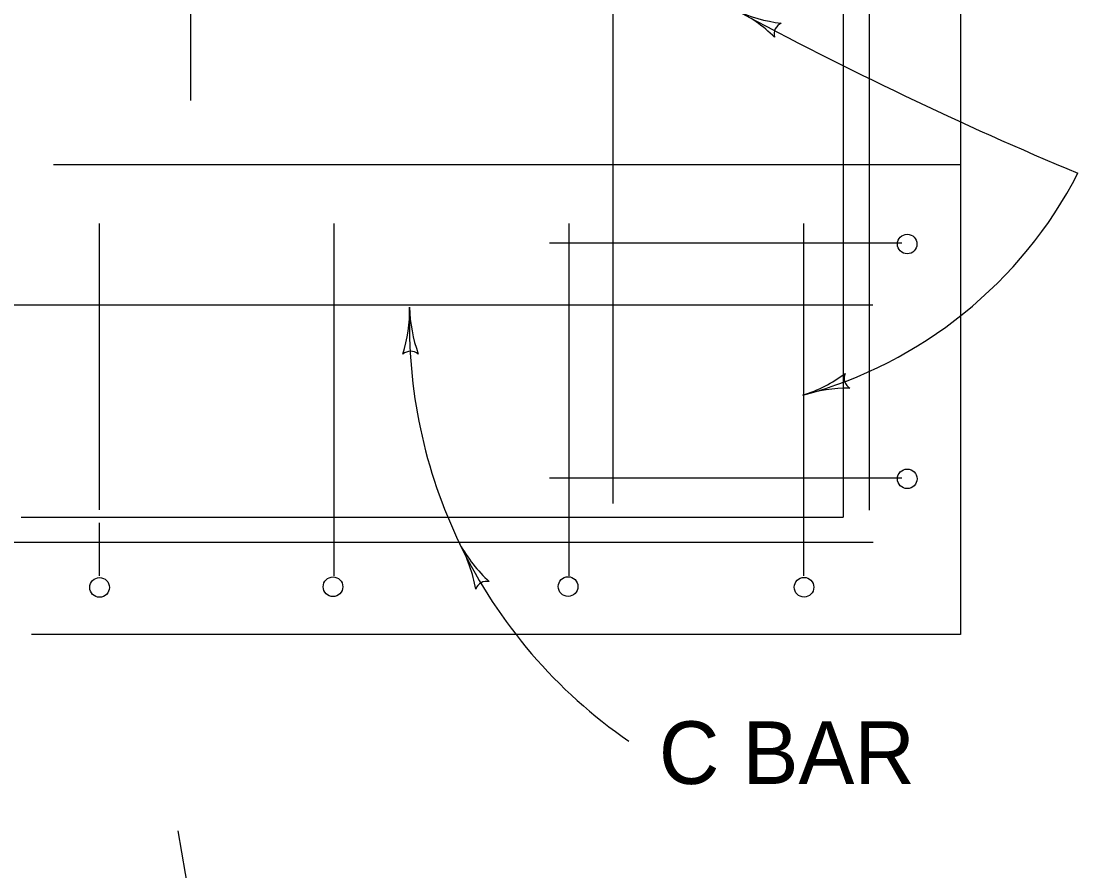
# Model space of a CAD drawing. Extents: x 1007 to 1035.5, y 1000.5 to 1021.5.
# Drawn here: x 1014.999 to 1018.374, y 1013.388 to 1016.101 of the extents above; entities that cross this region are included whole.
import ezdxf

# ---------------------------------------------------------------- set-up
doc = ezdxf.new("R2010")
doc.units = 0
doc.layers.add('Level 1', color=7, linetype='Continuous')
doc.layers.add('Level 2', color=7, linetype='Continuous')

msp = doc.modelspace()

# ---------------------------------------------------------------- linework, layer by layer
at = {"layer": 'Level 1'}
for p, q in [((1017.999, 1020.3921), (1017.999, 1014.1421)), ((1017.624, 1020.0171), (1017.624, 1014.5171)), ((1017.999, 1015.6421), (1015.1026, 1015.6421)), ((1014.9991, 1014.5171), (1017.624, 1014.5171)), ((1017.999, 1014.1421), (1015.0322, 1014.1421)), ((1015.5603, 1013.1672), (1015.5, 1013.515))]:
    msp.add_line(p, q, dxfattribs=at)
for centre, radius, start, end in [((1023.2104, 1027.1608), 12.5174, 241.72266, 247.26965), ((1017.4822, 1016.5602), 0.4688, 244.4962, 263.1649), ((1017.0786, 1015.7141), 0.4688, 45.8433, 64.49), ((1017.4413, 1016.0604), 0.0375, 113.2708, 195.3874), ((1017.1322, 1016.255), 1.3965, 285.0756, 332.7526), ((1015.771, 1015.1784), 0.4688, 342.5014, 1.1481), ((1017.8591, 1015.1357), 1.6202, 178.1572, 205.7835), ((1016.7083, 1015.1973), 0.4688, 181.142, 181.1542), ((1016.7083, 1015.1973), 0.4688, 181.1542, 199.823), ((1016.2432, 1015.0096), 0.0375, 49.9288, 132.0455), ((1017.3511, 1015.3525), 0.4687, 287.9327, 306.6015), ((1017.665, 1014.9613), 0.0375, 156.7073, 238.824), ((1017.6397, 1014.4605), 0.4687, 89.2799, 107.9266), ((1017.3511, 1015.3525), 0.4687, 287.9205, 287.9328), ((1016.811, 1014.6567), 0.4688, 208.769, 208.7812), ((1017.8591, 1015.1357), 1.6202, 205.7835, 235.4239), ((1016.811, 1014.6567), 0.4688, 208.7812, 227.45), ((1015.9893, 1014.2053), 0.4688, 10.1284, 28.7751), ((1016.4859, 1014.2747), 0.0375, 77.5558, 159.6725)]:
    msp.add_arc(centre, radius, start, end, dxfattribs=at)
at = {"layer": 'Level 2'}
for p, q in [((1015.5402, 1018.6608), (1015.5402, 1015.8483)), ((1016.8884, 1017.3738), (1016.8884, 1014.5613)), ((1017.7069, 1017.3518), (1017.7069, 1014.5393)), ((1015.249, 1014.5408), (1015.249, 1015.4546)), ((1015.999, 1014.3296), (1015.999, 1015.4546)), ((1016.749, 1014.3296), (1016.749, 1015.4546)), ((1017.499, 1014.3296), (1017.499, 1015.4546)), ((1017.8115, 1015.3921), (1016.6865, 1015.3921)), ((1017.7189, 1015.1946), (1014.1564, 1015.1946)), ((1017.8115, 1014.6421), (1016.6865, 1014.6421)), ((1015.249, 1014.3296), (1015.249, 1014.4993)), ((1017.7198, 1014.4365), (1014.1573, 1014.4365))]:
    msp.add_line(p, q, dxfattribs=at)
for centre in [(1017.8287, 1015.3895), (1017.8288, 1014.6397), (1015.2495, 1014.2928), (1015.995, 1014.295), (1016.7457, 1014.2956), (1017.4993, 1014.2934)]:
    msp.add_circle(centre, 0.0313, dxfattribs=at)

# ---------------------------------------------------------------- texts
at = {"layer": 'Level 1'}
msp.add_text('C BAR', height=0.2, dxfattribs=at).set_placement((1017.0357, 1013.6651))

doc.saveas('drawing.dxf')
